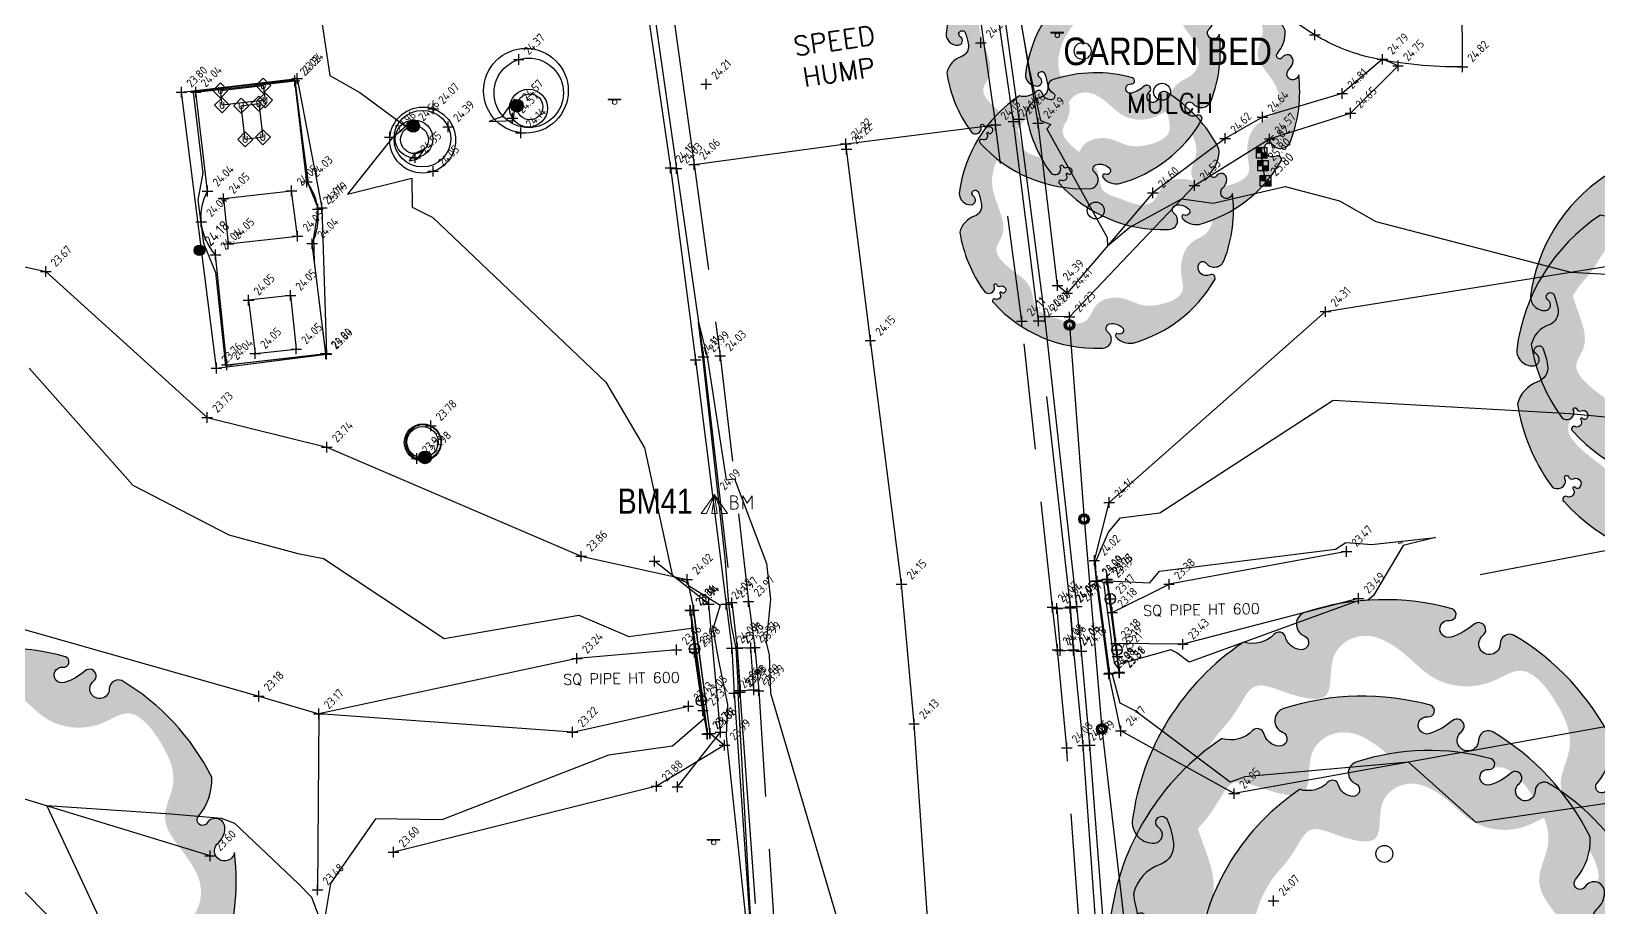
# Model space of a CAD drawing. Header units: metres. Extents: x 245957 to 247358, y 7418632 to 7419642.
# Drawn here: x 246247.67 to 246284.66, y 7418981.89 to 7419002.57 of the extents above; entities that cross this region are included whole.
import ezdxf
from ezdxf.enums import TextEntityAlignment as Align

# ---------------------------------------------------------------- set-up
doc = ezdxf.new("R2010")
doc.units = ezdxf.units.M
doc.header["$PDSIZE"] = 1
for name, pattern in [('DASHDOT', [10, 5, -2.5, 0, -2.5]), ('DASHED', [0.75, 0.5, -0.25]), ('HIDDEN', [0.375, 0.25, -0.125]), ('PHANTOM', [2.5, 1.25, -0.25, 0.25, -0.25, 0.25, -0.25])]:
    doc.linetypes.add(name, pattern=pattern)
for name, color, linetype in [('-TEXT', 7, 'Continuous'), ('017_NAIL-L', 8, 'Continuous'), ('102_TOP_OF_BANK', 37, 'PHANTOM'), ('102_TOP_OF_BANK-L', 37, 'PHANTOM'), ('102_TOP_OF_BANK-S', 37, 'PHANTOM'), ('103_TOE_OF_BATTER', 37, 'DASHDOT'), ('103_TOE_OF_BATTER-L', 37, 'DASHDOT'), ('103_TOE_OF_BATTER-S', 37, 'DASHDOT'), ('104_EXISTING_SURFACE-L', 35, 'Continuous'), ('104_EXISTING_SURFACE-S', 35, 'Continuous'), ('110_GROUND_BREAKLINE', 35, 'Continuous'), ('110_GROUND_BREAKLINE-L', 35, 'Continuous'), ('110_GROUND_BREAKLINE-S', 35, 'Continuous'), ('201_SINGLE_TREE-H', 63, 'Continuous'), ('201_SINGLE_TREE-S', 96, 'Continuous'), ('307_WING_WALL', 84, 'Continuous'), ('307_WING_WALL-L', 84, 'Continuous'), ('307_WING_WALL-S', 84, 'Continuous'), ('309_GRATED_PIT', 84, 'Continuous'), ('309_GRATED_PIT-L', 84, 'Continuous'), ('309_GRATED_PIT-S', 84, 'Continuous'), ('321_INVERT_OF_PIPE', 84, 'Continuous'), ('321_INVERT_OF_PIPE-L', 84, 'Continuous'), ('321_INVERT_OF_PIPE-S', 84, 'Continuous'), ('405_EDGE_FORMATION', 33, 'Continuous'), ('405_EDGE_FORMATION-L', 33, 'Continuous'), ('405_EDGE_FORMATION-S', 33, 'Continuous'), ('408_BACK_OF_KERB', 10, 'Continuous'), ('408_BACK_OF_KERB-L', 10, 'Continuous'), ('408_BACK_OF_KERB-S', 10, 'Continuous'), ('418_LANE_LINE_SOLID', 53, 'Continuous'), ('418_LANE_LINE_SOLID-L', 53, 'Continuous'), ('418_LANE_LINE_SOLID-S', 53, 'Continuous'), ('423_SPEED_HUMP', 163, 'Continuous'), ('423_SPEED_HUMP-L', 163, 'Continuous'), ('423_SPEED_HUMP-S', 163, 'Continuous'), ('501_GUARD_RAIL-BARR', 89, 'DASHDOT'), ('501_GUARD_RAIL-BARR-S', 89, 'Continuous'), ('503_SIGN-S', 89, 'Continuous'), ('521_BOLLARD', 89, 'Continuous'), ('521_BOLLARD-S', 89, 'Continuous'), ('620_RETAIN_WALL_ROCK', 45, 'STONEWALL'), ('620_RETAIN_WALL_ROCK-L', 45, 'STONEWALL'), ('620_RETAIN_WALL_ROCK-S', 45, 'STONEWALL'), ('622_RETAIN_WALL_WOOD', 45, 'STONEWALL'), ('622_RETAIN_WALL_WOOD-L', 45, 'STONEWALL'), ('622_RETAIN_WALL_WOOD-S', 45, 'STONEWALL'), ('903_FENCE', 24, 'FENCELINE'), ('COORDS', 2, 'Continuous'), ('EX-BENCHMARK', 7, 'Continuous'), ('EX-BENCHMARK_(SLS)', 8, 'Continuous'), ('Surface_Contours_Major', 4, 'Continuous'), ('Surface_Contours_Minor', 253, 'Continuous')]:
    doc.layers.add(name, color=color, linetype=linetype)
for name, color, linetype, true_color in [('406_LIP_OF_KERB', 7, 'HIDDEN', 0xff4100), ('406_LIP_OF_KERB-L', 7, 'HIDDEN', 0xff4100), ('406_LIP_OF_KERB-S', 7, 'HIDDEN', 0xff4100), ('407_INVERT_OF_KERB', 7, 'DASHED', 0xff4100), ('407_INVERT_OF_KERB-L', 7, 'DASHED', 0xff4100), ('407_INVERT_OF_KERB-S', 7, 'DASHED', 0xff4100), ('419_EDGE_OF_CONCRETE', 7, 'Continuous', 0xff4100), ('419_EDGE_OF_CONCRETE-L', 7, 'Continuous', 0xff4100), ('419_EDGE_OF_CONCRETE-S', 7, 'Continuous', 0xff4100), ('741_SEWER_PIT', 7, 'Continuous', 0xfffd66), ('741_SEWER_PIT-L', 7, 'Continuous', 0xfffd66), ('741_SEWER_PIT-S', 7, 'Continuous', 0xfffd66), ('744_SEWER_VENT_PIPE-L', 7, 'Continuous', 0xfffd66), ('744_SEWER_VENT_PIPE-S', 7, 'Continuous', 0xfffd66), ('752_FIRE_PLUG', 7, 'Continuous', 0xb30000), ('753_FIRE_HYDRANT', 7, 'Continuous', 0xb30000), ('753_FIRE_HYDRANT-L', 7, 'Continuous', 0xb30000), ('753_FIRE_HYDRANT-S', 7, 'Continuous', 0xb30000), ('762_UNCLASSIFIED_PIT', 7, 'Continuous', 0xff64ac), ('762_UNCLASSIFIED_PIT-L', 7, 'Continuous', 0xff64ac), ('762_UNCLASSIFIED_PIT-S', 7, 'Continuous', 0xff64ac), ('764_UNCLASS_UTILITY', 7, 'Continuous', 0xff64ac), ('764_UNCLASS_UTILITY-S', 7, 'Continuous', 0xff64ac)]:
    doc.layers.add(name, color=color, linetype=linetype, true_color=true_color)
doc.styles.add('BOLD', font='ARIALN.TTF')
doc.styles.add('ISO', font='iso.shx')
doc.styles.add('ISO2.5', font='isocp.shx', dxfattribs={"height": 2.5})
doc.styles.get("Standard").update_dxf_attribs({"font": 'SIMPLEX.shx'})
doc.styles.add('Styleromans', font='romans.shx')
doc.linetypes.add('FENCELINE', pattern='A,0.5,-0.2,["/",Standard,S=0.1,R=0,X=0,Y=-0.05],-0.25', length=0.95)
doc.linetypes.add('STONEWALL', pattern='A,0,-0.0625,[131,AECCLAND,S=1,R=0,X=0,Y=0],-0.06303', length=0.12553)

# ---------------------------------------------------------------- blocks, each defined once
blk = doc.blocks.new('201C')
at = {"layer": '201_SINGLE_TREE-H', "transparency": 33554534}
h = blk.add_hatch(color=256, dxfattribs=at)
h.paths.add_polyline_path([(-0.3717, -0.3344, 0.222926), (0.0196, -0.4996, 0.770799), (0.0439, -0.4417, -0.650302), (0.0511, -0.4116, -0.234737), (0.0964, -0.4247, -0.847312), (0.0816, -0.4475, 0.78443), (0.0732, -0.4583, 0.276934), (0.1352, -0.4813, 0.193599), (0.4309, -0.2536, 0.800435), (0.4144, -0.2337, -0.75216), (0.3757, -0.1925, -0.528914), (0.4006, -0.1909, 0.594112), (0.4663, -0.1804, 0.123805), (0.4962, 0.0616, -1.41759), (0.4607, 0.0811, 0.206906), (0.4758, 0.1133, 0.759729), (0.4374, 0.1252, -1.073307), (0.4187, 0.1392, 0.194379), (0.4474, 0.2231, 0.144612), (0.2544, 0.4304, 0.53339), (0.2277, 0.4128, -1.592592), (0.1939, 0.4293, 1.030038), (0.1758, 0.4513, -0.10361), (0.1314, 0.4262, -1.238487), (0.1282, 0.4593, 0.884725), (0.1336, 0.4818, 0.147549), (-0.1551, 0.4753, 0.71725), (-0.1579, 0.4291, -0.864032), (-0.1646, 0.4015, -0.310704), (-0.1946, 0.4266, 0.58143), (-0.2167, 0.4321, -0.281558), (-0.2766, 0.4162), (-0.2775, 0.4159, 0.217121), (-0.4959, 0.0634), (-0.4959, 0.0634, 0.440011), (-0.4522, 0.021, 0.723973), (-0.4442, 0.0516, -1.384648), (-0.4262, 0.0659, -0.051107), (-0.4149, 0.0223, -0.361502), (-0.441, -0.0208, 0.256822), (-0.4937, -0.0791, 0.116166), (-0.4065, -0.2911, 0.67803), (-0.3682, -0.2843, 0.170035), (-0.3696, -0.274, -1.054701), (-0.3596, -0.2696, 0.431903), (-0.3468, -0.2749, -0.910728), (-0.3329, -0.2993, -0.42046), (-0.3418, -0.2976, 1.007885), (-0.3479, -0.3018, -0.766634), (-0.3646, -0.3216, 0.938602), (-0.3717, -0.3344)])
edge = h.paths.add_edge_path(flags=16)
edge.add_spline(control_points=[(-0.3177, 0.2468), (-0.303, 0.2628), (-0.2856, 0.2893), (-0.256, 0.3411), (-0.1928, 0.3155), (-0.0921, 0.286), (-0.1162, 0.3941), (-0.0359, 0.4462), (0.0392, 0.3985), (0.1028, 0.3299), (0.1957, 0.3214), (0.2784, 0.3804), (0.3442, 0.2961), (0.3785, 0.2147), (0.3303, 0.1307), (0.3915, 0.0592), (0.4378, -0.0139), (0.4055, -0.0919), (0.3459, -0.1091), (0.3102, -0.1666), (0.3057, -0.2282), (0.3286, -0.3091), (0.2408, -0.3447), (0.1647, -0.3496), (0.103, -0.3142), (0.0463, -0.3153), (0.0047, -0.3356), (-0.0139, -0.3682), (-0.0327, -0.4069), (-0.0927, -0.4151), (-0.1463, -0.3868), (-0.23, -0.3665), (-0.2245, -0.2773), (-0.2864, -0.2294), (-0.3344, -0.1941), (-0.3737, -0.1409), (-0.3276, -0.0866), (-0.344, -0.0009), (-0.3866, 0.0828), (-0.3665, 0.1796), (-0.3359, 0.2271), (-0.3177, 0.2468)], knot_values=[0, 0, 0, 0, 0.064972, 0.101243, 0.15652, 0.245586, 0.324463, 0.387907, 0.486094, 0.554514, 0.671826, 0.728629, 0.823661, 0.919885, 0.989953, 1.075257, 1.171704, 1.23593, 1.293575, 1.346478, 1.426142, 1.479146, 1.570817, 1.644481, 1.712561, 1.774901, 1.807, 1.846291, 1.885582, 1.928182, 2.007036, 2.074591, 2.151638, 2.226455, 2.293426, 2.340744, 2.397548, 2.47317, 2.587294, 2.673595, 2.754259, 2.754259, 2.754259, 2.754259], degree=3, periodic=0)
at = {"layer": '201_SINGLE_TREE-S'}
blk.add_lwpolyline([(-0.3717, -0.3344, 0.222926), (0.0196, -0.4996, 0.770799), (0.0439, -0.4417, -0.650302), (0.0511, -0.4116, -0.234737), (0.0964, -0.4247, -0.847312), (0.0816, -0.4475, 0.78443), (0.0732, -0.4583, 0.276934), (0.1352, -0.4813, 0.193599), (0.4309, -0.2536, 0.800435), (0.4144, -0.2337, -0.75216), (0.3757, -0.1925, -0.528914), (0.4006, -0.1909, 0.594112), (0.4663, -0.1804, 0.123805), (0.4962, 0.0616, -1.41759), (0.4607, 0.0811, 0.206906), (0.4758, 0.1133, 0.759729), (0.4374, 0.1252, -1.073307), (0.4187, 0.1392, 0.194379), (0.4474, 0.2231, 0.144612), (0.2544, 0.4304, 0.53339), (0.2277, 0.4128, -1.592592), (0.1939, 0.4293, 1.030038), (0.1758, 0.4513, -0.10361), (0.1314, 0.4262, -1.238487), (0.1282, 0.4593, 0.884725), (0.1336, 0.4818, 0.147549), (-0.1551, 0.4753, 0.71725), (-0.1579, 0.4291, -0.864032), (-0.1646, 0.4015, -0.310704), (-0.1946, 0.4266, 0.58143), (-0.2167, 0.4321, -0.281558), (-0.2766, 0.4162), (-0.2775, 0.4159, 0.217121), (-0.4959, 0.0634), (-0.4959, 0.0634, 0.440011), (-0.4522, 0.021, 0.723973), (-0.4442, 0.0516, -1.384648), (-0.4262, 0.0659, -0.051107), (-0.4149, 0.0223, -0.361502), (-0.441, -0.0208, 0.256822), (-0.4937, -0.0791, 0.116166), (-0.4065, -0.2911, 0.67803), (-0.3682, -0.2843, 0.170035), (-0.3696, -0.274, -1.054701), (-0.3596, -0.2696, 0.431903), (-0.3468, -0.2749, -0.910728), (-0.3329, -0.2993, -0.42046), (-0.3418, -0.2976, 1.007885), (-0.3479, -0.3018, -0.766634), (-0.3646, -0.3216, 0.938602), (-0.3717, -0.3344)], format="xyb", dxfattribs=at)
blk = doc.blocks.new('201T')
at = {"layer": '201_SINGLE_TREE-S'}
blk.add_circle((0, 0), 0.5, dxfattribs=at)
blk = doc.blocks.new('CROSS')
at = {"color": 0, "linetype": 'Continuous'}
for p, q in [((-0.5, 0), (0.5, 0)), ((0, -0.5), (0, 0.5))]:
    blk.add_line(p, q, dxfattribs=at)
blk = doc.blocks.new('503')
at = {"color": 0, "linetype": 'Continuous', "lineweight": 13}
for p, q in [((-0.51, 0.24), (0.49, 0.24)), ((-0.51, 0.18), (0.49, 0.18))]:
    blk.add_line(p, q, dxfattribs=at)
for p, q in [((-0.51, 0.24), (-0.51, 0.18)), ((0.49, 0.18), (0.49, 0.24))]:
    blk.add_line(p, q)
blk.add_circle((0, 0), 0.181, dxfattribs=at)
blk = doc.blocks.new('744')
at = {"transparency": 33554559}
h = blk.add_hatch(color=0, dxfattribs=at)
h.dxf.hatch_style = 1
h.paths.add_polyline_path([(0, 0), (-0.5, 0, 0.414214), (0, -0.5)])
h.paths.add_polyline_path([(-0.5, 0), (0, 0), (0, 0.5, 0.414214)])
h.paths.add_polyline_path([(0.5, 0, 0.414214), (0, 0.5), (0, 0)])
h.paths.add_polyline_path([(0, 0), (0, -0.5, 0.414214), (0.5, 0)])
at = {"color": 4, "linetype": 'Continuous'}
for p, q in [((-0.5, 0), (0.5, 0)), ((0, -0.5), (0, 0.5))]:
    blk.add_line(p, q, dxfattribs=at)
at = {"color": 4}
blk.add_circle((0, 0), 0.5, dxfattribs=at)
blk = doc.blocks.new('753')
at = {"layer": '752_FIRE_PLUG', "color": 0}
for points in [[(-0.5, 0.5), (0, 0.5), (0, 0), (-0.5, 0)], [(-0.45, 0.45), (-0.05, 0.45), (-0.05, 0.05), (-0.45, 0.05)], [(-0.4, 0.4), (-0.1, 0.4), (-0.1, 0.1), (-0.4, 0.1)], [(-0.35, 0.35), (-0.15, 0.35), (-0.15, 0.15), (-0.35, 0.15)], [(-0.3, 0.3), (-0.2, 0.3), (-0.2, 0.2), (-0.3, 0.2)], [(0, 0), (0.5, 0), (0.5, -0.5), (0, -0.5)], [(0.05, -0.05), (0.45, -0.05), (0.45, -0.45), (0.05, -0.45)], [(0.1, -0.1), (0.4, -0.1), (0.4, -0.4), (0.1, -0.4)], [(0.15, -0.15), (0.35, -0.15), (0.35, -0.35), (0.15, -0.35)], [(0.2, -0.2), (0.3, -0.2), (0.3, -0.3), (0.2, -0.3)]]:
    blk.add_lwpolyline(points, close=True, dxfattribs=at)
for points in [[(0, -0.5), (-0.5, -0.5), (-0.5, 0)], [(0, 0.5), (0.5, 0.5), (0.5, 0)]]:
    blk.add_lwpolyline(points, dxfattribs=at)
blk = doc.blocks.new('741')
at = {"transparency": 33554559}
h = blk.add_hatch(color=0, dxfattribs=at)
h.dxf.hatch_style = 1
h.paths.add_polyline_path([(0.6, 0, 1), (-0.6, 0, 1)])
at = {"color": 4}
for radius in [0.597, 0.499]:
    blk.add_circle((0, 0), radius, dxfattribs=at)
at = {"color": 4, "style": 'Styleromans'}
blk.add_text('S', height=0.6, dxfattribs=at).set_placement((0, 0), align=Align.MIDDLE_CENTER)
blk = doc.blocks.new('321')
at = {"layer": '321_INVERT_OF_PIPE', "color": 0, "linetype": 'Continuous'}
for p, q in [((-0.5, 0), (0.5, 0)), ((0, -0.5), (0, 0.5))]:
    blk.add_line(p, q, dxfattribs=at)
blk.add_circle((0, 0), 0.5, dxfattribs=at)
blk = doc.blocks.new('521')
at = {"layer": '521_BOLLARD', "color": 0}
for radius in [0.5, 0.39, 0.3]:
    blk.add_circle((0, 0), radius, dxfattribs=at)
blk = doc.blocks.new('764')
at = {"layer": '762_UNCLASSIFIED_PIT', "color": 0}
blk.add_lwpolyline([(0.71, 0), (0, 0.71), (-0.71, 0), (0, -0.71)], close=True, dxfattribs=at)
at = {"layer": '762_UNCLASSIFIED_PIT', "color": 0, "style": 'Styleromans'}
blk.add_text('U', height=0.6, dxfattribs=at).set_placement((0, 0), align=Align.MIDDLE_CENTER)
blk = doc.blocks.new('M')
at = {"layer": '-TEXT'}
blk.add_text('MULCH', height=0.45, dxfattribs=at).set_placement((0.021, -0.224), align=Align.CENTER)
blk = doc.blocks.new('BM')
at = {"color": 0, "linetype": 'Continuous', "lineweight": 13}
for p, q in [((0, 0), (-0.31, -0.437)), ((-0.186, -0.437), (0, 0)), ((0, 0), (-0.062, -0.437)), ((0, 0), (0.186, -0.437)), ((0.31, -0.437), (0, 0)), ((0, 0), (0.062, -0.437)), ((0.472, -0.017), (0.383, -0.017)), ((0.383, -0.017), (0.383, -0.339)), ((0.472, -0.161), (0.383, -0.161)), ((0.383, -0.161), (0.389, -0.161)), ((0.383, -0.339), (0.472, -0.339)), ((0.383, -0.339), (0.389, -0.339)), ((0.522, -0.039), (0.472, -0.017)), ((0.472, -0.161), (0.522, -0.139)), ((0.516, -0.172), (0.472, -0.161)), ((0.472, -0.339), (0.516, -0.327)), ((0.549, -0.206), (0.516, -0.172)), ((0.516, -0.327), (0.549, -0.294)), ((0.544, -0.089), (0.522, -0.039)), ((0.522, -0.139), (0.544, -0.089)), ((0.56, -0.25), (0.549, -0.206)), ((0.549, -0.294), (0.56, -0.25)), ((0.671, -0.339), (0.671, -0.017)), ((0.671, -0.017), (0.776, -0.194)), ((0.776, -0.194), (0.887, -0.017)), ((0.887, -0.017), (0.887, -0.339)), ((-0.31, -0.437), (-0.186, -0.437)), ((-0.062, -0.437), (0.062, -0.437)), ((0.186, -0.437), (0.31, -0.437))]:
    blk.add_line(p, q, dxfattribs=at)

msp = doc.modelspace()

# ---------------------------------------------------------------- linework, layer by layer
at = {"layer": '102_TOP_OF_BANK', "ltscale": 20}
for p, q in [((246239.015, 7418998.855), (246248.008, 7418996.907)), ((246278.218, 7418995.958), (246291.302, 7418998.072)), ((246248.008, 7418996.907), (246251.82, 7418993.46)), ((246273.109, 7418991.456), (246278.218, 7418995.958)), ((246251.82, 7418993.46), (246254.645, 7418992.76)), ((246254.645, 7418992.76), (246260.647, 7418990.184)), ((246272.76, 7418990.084), (246273.109, 7418991.456)), ((246260.647, 7418990.184), (246263.147, 7418989.64)), ((246272.812, 7418989.603), (246272.76, 7418990.084)), ((246263.147, 7418989.64), (246263.303, 7418988.915)), ((246273.383, 7418986.062), (246273.099, 7418987.412)), ((246290.011, 7418987.093), (246276.062, 7418984.582)), ((246263.692, 7418986.003), (246264.03, 7418985.729)), ((246276.062, 7418984.582), (246273.383, 7418986.062)), ((246264.03, 7418985.729), (246262.428, 7418984.755)), ((246251.887, 7418983.115), (246244.42, 7418985.399)), ((246244.42, 7418985.399), (246250.869, 7418978.848)), ((246262.428, 7418984.755), (246256.219, 7418983.202))]:
    msp.add_line(p, q, dxfattribs=at)
at = {"layer": '103_TOE_OF_BATTER', "ltscale": 2}
for p, q in [((246314.715, 7418995.895), (246278.711, 7418990.299)), ((246291.684, 7418991.643), (246278.996, 7418989.189)), ((246278.711, 7418990.299), (246274.523, 7418989.523)), ((246273.182, 7418988.859), (246274.523, 7418989.523)), ((246278.996, 7418989.189), (246274.852, 7418988.107)), ((246246.612, 7418988.711), (246253.038, 7418986.884)), ((246262.901, 7418987.979), (246260.548, 7418987.775)), ((246274.852, 7418988.107), (246273.267, 7418988.129)), ((246260.548, 7418987.775), (246254.455, 7418986.468)), ((246253.038, 7418986.884), (246254.455, 7418986.468)), ((246254.455, 7418986.468), (246254.425, 7418982.31)), ((246260.443, 7418986.035), (246254.455, 7418986.468)), ((246260.443, 7418986.035), (246263.177, 7418986.645))]:
    msp.add_line(p, q, dxfattribs=at)
at = {"layer": '110_GROUND_BREAKLINE'}
for p, q in [((246251.211, 7419001.138), (246253.944, 7419001.462)), ((246252.036, 7418994.624), (246251.211, 7419001.138)), ((246253.944, 7419001.462), (246254.524, 7418998.411)), ((246254.524, 7418998.411), (246254.635, 7418994.956)), ((246252.036, 7418994.624), (246254.635, 7418994.956)), ((246273.066, 7418989.646), (246272.812, 7418989.603)), ((246273.099, 7418987.412), (246272.812, 7418989.603)), ((246273.078, 7418989.562), (246273.066, 7418989.646)), ((246273.182, 7418988.859), (246273.078, 7418989.562)), ((246263.303, 7418988.915), (246263.221, 7418988.909)), ((246263.692, 7418986.003), (246263.303, 7418988.915)), ((246263.221, 7418988.909), (246263.319, 7418987.923)), ((246273.267, 7418988.129), (246273.182, 7418988.859)), ((246263.522, 7418986.543), (246263.319, 7418987.923)), ((246273.305, 7418987.821), (246273.267, 7418988.129)), ((246273.357, 7418987.433), (246273.305, 7418987.821)), ((246273.099, 7418987.412), (246273.357, 7418987.433)), ((246263.522, 7418986.543), (246263.621, 7418985.987)), ((246263.621, 7418985.987), (246263.692, 7418986.003))]:
    msp.add_line(p, q, dxfattribs=at)
for centre, radius in [((246259.343, 7419001.171), 1), ((246256.906, 7419000.008), 0.778), ((246256.909, 7418992.872), 0.437)]:
    msp.add_circle(centre, radius, dxfattribs=at)
at = {"layer": '307_WING_WALL'}
for p, q in [((246273.058, 7418989.633), (246272.829, 7418989.596)), ((246272.829, 7418989.596), (246273.114, 7418987.422)), ((246273.347, 7418987.453), (246273.058, 7418989.633)), ((246273.114, 7418987.422), (246273.347, 7418987.453))]:
    msp.add_line(p, q, dxfattribs=at)
at = {"layer": '309_GRATED_PIT'}
for p, q in [((246272.19, 7418988.971), (246271.873, 7418988.953)), ((246271.873, 7418988.953), (246271.953, 7418987.961)), ((246272.267, 7418987.979), (246272.19, 7418988.971)), ((246264.652, 7418988.027), (246264.341, 7418988.013)), ((246264.409, 7418987.015), (246264.341, 7418988.013)), ((246264.719, 7418987.032), (246264.652, 7418988.027)), ((246271.953, 7418987.961), (246272.267, 7418987.979)), ((246264.409, 7418987.015), (246264.719, 7418987.032))]:
    msp.add_line(p, q, dxfattribs=at)
at = {"layer": '321_INVERT_OF_PIPE'}
for p, q in [((246273.294, 7418987.976), (246273.138, 7418989.181)), ((246263.325, 7418987.999), (246263.485, 7418986.776))]:
    msp.add_line(p, q, dxfattribs=at)
at = {"layer": '405_EDGE_FORMATION'}
msp.add_line((246281.448, 7419001.738), (246281.443, 7419003.527), dxfattribs=at)
msp.add_lwpolyline([(246281.448, 7419001.738, -0.057521), (246279.319, 7419001.948, -0.084732), (246277.966, 7419002.492, -0.031694), (246275.933, 7419003.928, -0.067739), (246275.13, 7419004.777, -0.027869), (246274.074, 7419006.44, -0.034076), (246273.384, 7419007.896, -0.013749), (246272.998, 7419008.962, -0.007807), (246272.402, 7419010.867, -0.035503), (246272.192, 7419011.818, -0.020033), (246272.009, 7419013.533)], format="xyb", dxfattribs=at)
at = {"layer": '406_LIP_OF_KERB', "ltscale": 10}
for p, q in [((246271.047, 7418995.737), (246270.425, 7419000.368)), ((246263.312, 7418999.432), (246263.93, 7418994.913)), ((246271.774, 7418988.985), (246271.047, 7418995.737)), ((246263.93, 7418994.913), (246264.598, 7418989.116)), ((246264.598, 7418989.116), (246264.75, 7418988.029)), ((246271.892, 7418987.975), (246271.774, 7418988.985)), ((246264.75, 7418988.029), (246264.837, 7418987.012)), ((246272.108, 7418985.663), (246271.892, 7418987.975)), ((246264.837, 7418987.012), (246265.719, 7418973.658)), ((246272.912, 7418974.128), (246272.108, 7418985.663))]:
    msp.add_line(p, q, dxfattribs=at)
at = {"layer": '407_INVERT_OF_KERB', "ltscale": 10}
for p, q in [((246270.849, 7419000.445), (246270.32, 7419004.12)), ((246262.37, 7419003.029), (246262.896, 7418999.337)), ((246271.443, 7418995.741), (246270.849, 7419000.445)), ((246262.896, 7418999.337), (246263.532, 7418994.888)), ((246272.199, 7418988.99), (246271.443, 7418995.741)), ((246263.532, 7418994.888), (246264.206, 7418989.09)), ((246264.206, 7418989.09), (246264.328, 7418988.016)), ((246272.279, 7418987.958), (246272.199, 7418988.99)), ((246264.328, 7418988.016), (246264.39, 7418986.979)), ((246272.498, 7418985.716), (246272.279, 7418987.958)), ((246264.39, 7418986.979), (246265.361, 7418973.65)), ((246273.317, 7418974.133), (246272.498, 7418985.716))]:
    msp.add_line(p, q, dxfattribs=at)
at = {"layer": '408_BACK_OF_KERB'}
for p, q in [((246270.987, 7419000.504), (246270.476, 7419004.127)), ((246262.209, 7419003.055), (246262.757, 7418999.352)), ((246271.59, 7418995.846), (246270.987, 7419000.504)), ((246262.757, 7418999.352), (246263.345, 7418994.822)), ((246272.349, 7418989.003), (246271.59, 7418995.846)), ((246263.345, 7418994.822), (246264.07, 7418989.055)), ((246264.07, 7418989.055), (246264.204, 7418988.017)), ((246272.455, 7418987.944), (246272.349, 7418989.003)), ((246264.204, 7418988.017), (246264.259, 7418986.957)), ((246272.653, 7418985.724), (246272.455, 7418987.944)), ((246264.259, 7418986.957), (246265.156, 7418973.692)), ((246273.533, 7418974.151), (246272.653, 7418985.724))]:
    msp.add_line(p, q, dxfattribs=at)
at = {"layer": '418_LANE_LINE_SOLID'}
for p, q in [((246267.473, 7418995.278), (246266.911, 7418999.795)), ((246268.209, 7418989.523), (246267.473, 7418995.278)), ((246268.504, 7418986.228), (246268.209, 7418989.523)), ((246269.359, 7418973.918), (246268.504, 7418986.228))]:
    msp.add_line(p, q, dxfattribs=at)
at = {"layer": '419_EDGE_OF_CONCRETE'}
for p, q in [((246251.548, 7419001.142), (246253.885, 7419001.408)), ((246251.829, 7418998.8), (246251.548, 7419001.142)), ((246254.171, 7418999.025), (246253.885, 7419001.408)), ((246254.618, 7418994.968), (246254.298, 7418997.563)), ((246252.284, 7418994.702), (246252.013, 7418997.301)), ((246252.284, 7418994.702), (246254.618, 7418994.968))]:
    msp.add_line(p, q, dxfattribs=at)
for centre, radius in [((246259.41, 7419001.123), 0.82), ((246259.405, 7419000.76), 0.447), ((246256.899, 7419000.041), 0.668), ((246256.704, 7419000.036), 0.445), ((246256.922, 7418992.877), 0.416)]:
    msp.add_circle(centre, radius, dxfattribs=at)
for points, start_tangent, end_tangent in [([(246254.298, 7418997.563), (246254.432, 7418998.376), (246254.171, 7418999.025)], (0.422671, 0.906283), (-0.609721, 0.792616)), ([(246252.013, 7418997.301), (246251.678, 7418998.078), (246251.829, 7418998.8)], (-0.654861, 0.75575), (0.491736, 0.870744))]:
    msp.add_spline(points, degree=3, dxfattribs=dict(at, start_tangent=start_tangent, end_tangent=end_tangent))
at = {"layer": '423_SPEED_HUMP'}
for p, q in [((246269.905, 7419004.004), (246270.425, 7419000.368)), ((246262.81, 7419003.039), (246263.312, 7418999.432)), ((246266.896, 7418999.919), (246270.425, 7419000.368)), ((246263.312, 7418999.432), (246266.896, 7418999.919))]:
    msp.add_line(p, q, dxfattribs=at)
at = {"layer": '501_GUARD_RAIL-BARR'}
for p, q in [((246263.659, 7418989.054), (246262.375, 7418990.07)), ((246263.933, 7418986.032), (246263.659, 7418989.054)), ((246262.922, 7418984.745), (246263.933, 7418986.032))]:
    msp.add_line(p, q, dxfattribs=at)
at = {"layer": '620_RETAIN_WALL_ROCK'}
for p, q in [((246271.433, 7419000.403), (246270.831, 7419004.025)), ((246279.559, 7419001.914), (246278.613, 7419001.104)), ((246279.928, 7419001.76), (246279.559, 7419001.914)), ((246278.807, 7419000.644), (246279.928, 7419001.76)), ((246278.613, 7419001.104), (246276.728, 7419000.552)), ((246271.893, 7418996.574), (246271.433, 7419000.403)), ((246276.728, 7419000.552), (246275.851, 7419000.048)), ((246276.898, 7419000.034), (246278.807, 7419000.644)), ((246275.851, 7419000.048), (246274.143, 7418998.762)), ((246275.127, 7418998.937), (246276.898, 7419000.034)), ((246272.176, 7418995.832), (246275.127, 7418998.937)), ((246274.143, 7418998.762), (246272.117, 7418996.393)), ((246272.117, 7418996.393), (246271.893, 7418996.574)), ((246272.176, 7418995.832), (246271.59, 7418995.846))]:
    msp.add_line(p, q, dxfattribs=at)
at = {"layer": '622_RETAIN_WALL_WOOD'}
for p, q in [((246263.23, 7418988.905), (246263.293, 7418988.912)), ((246263.23, 7418988.905), (246263.628, 7418985.995)), ((246263.293, 7418988.912), (246263.682, 7418986.003)), ((246263.682, 7418986.003), (246263.628, 7418985.995))]:
    msp.add_line(p, q, dxfattribs=at)
at = {"layer": '741_SEWER_PIT'}
for centre, radius in [((246259.436, 7419000.793), 0.307), ((246256.713, 7419000.015), 0.328), ((246256.9, 7418992.88), 0.368)]:
    msp.add_circle(centre, radius, dxfattribs=at)
at = {"layer": '753_FIRE_HYDRANT'}
for p, q in [((246276.741, 7418999.403), (246276.709, 7418999.706)), ((246276.801, 7418999.048), (246276.741, 7418999.403))]:
    msp.add_line(p, q, dxfattribs=at)
at = {"layer": '762_UNCLASSIFIED_PIT'}
for p, q in [((246252.206, 7418998.625), (246253.812, 7418998.811)), ((246252.206, 7418998.625), (246252.317, 7418997.557)), ((246253.953, 7418997.736), (246253.812, 7418998.811)), ((246252.317, 7418997.557), (246253.953, 7418997.736)), ((246253.785, 7418996.343), (246252.797, 7418996.23)), ((246253.785, 7418996.343), (246253.919, 7418995.076)), ((246252.797, 7418996.23), (246252.952, 7418994.97)), ((246252.952, 7418994.97), (246253.919, 7418995.076))]:
    msp.add_line(p, q, dxfattribs=at)
at = {"layer": '764_UNCLASS_UTILITY'}
for p, q in [((246252.13, 7419001.178), (246253.143, 7419001.294)), ((246252.171, 7419000.831), (246252.13, 7419001.178)), ((246253.143, 7419001.294), (246253.185, 7419000.946)), ((246253.185, 7419000.946), (246252.171, 7419000.831)), ((246252.622, 7419000.818), (246253.039, 7419000.868)), ((246252.717, 7419000.023), (246252.622, 7419000.818)), ((246253.039, 7419000.868), (246253.134, 7419000.073)), ((246253.134, 7419000.073), (246252.717, 7419000.023))]:
    msp.add_line(p, q, dxfattribs=at)
at = {"layer": '903_FENCE', "ltscale": 20}
for p, q in [((246272.174, 7418995.645), (246272.517, 7418991.062)), ((246272.517, 7418991.062), (246272.935, 7418986.109)), ((246272.935, 7418986.109), (246273.528, 7418981.013))]:
    msp.add_line(p, q, dxfattribs=at)
at = {"layer": 'COORDS', "color": 7, "linetype": 'Continuous'}
msp.add_point((246263.793, 7418991.632), dxfattribs=at)
at = {"layer": 'Surface_Contours_Major', "elevation": 24}
for points in [[(246254.476, 7419003.11), (246254.717, 7419001.528), (246255.421, 7419001.132), (246256.512, 7419000.326), (246256.176, 7419000.043), (246255.13, 7418998.735), (246256.649, 7418999.105), (246256.659, 7418998.423), (246257.142, 7418998.182), (246261.229, 7418994.295), (246262.139, 7418992.747), (246262.804, 7418989.714), (246263.156, 7418989.561), (246263.178, 7418989.497), (246263.927, 7418989.028), (246263.755, 7418988.465), (246263.885, 7418987.724), (246264.1, 7418986.688), (246264.072, 7418985.949), (246264.776, 7418979.318), (246264.355, 7418986.973), (246264.355, 7418987.179), (246264.304, 7418988.016), (246264.196, 7418988.549), (246264.132, 7418989.07), (246264.049, 7418990.137), (246263.521, 7418994.883), (246263.415, 7418995.708), (246263.621, 7418994.893), (246264.069, 7418991.988), (246264.264, 7418992.012), (246265.019, 7418990.018), (246265.116, 7418989.174), (246265.013, 7418988.142), (246265.083, 7418987.869), (246265.113, 7418986.953), (246267.143, 7418980.08)], [(246290.367, 7418985.155), (246281.771, 7418983.904), (246280.175, 7418985.322), (246276.316, 7418984.98), (246275.969, 7418984.854), (246273.726, 7418986.538), (246273.371, 7418986.714), (246273.177, 7418987.418), (246273.113, 7418987.421), (246273.119, 7418987.45), (246273.115, 7418987.477), (246273.107, 7418987.545), (246272.817, 7418989.571), (246272.81, 7418989.591), (246272.809, 7418989.598), (246272.81, 7418989.629), (246272.787, 7418990.045), (246273.093, 7418990.751), (246273.375, 7418991.093), (246274.305, 7418991.208), (246278.401, 7418993.866), (246283.983, 7418993.552), (246288.76, 7418993.105)]]:
    msp.add_lwpolyline(points, dxfattribs=at)
msp.add_lwpolyline([(246254.621, 7418994.966), (246254.354, 7418997.135), (246254.335, 7418997.698), (246254.446, 7418998.381), (246254.22, 7418998.94), (246254.093, 7418999.865), (246253.899, 7419001.42), (246252.521, 7419001.272), (246251.488, 7419001.141), (246251.717, 7418999.224), (246251.599, 7418998.595), (246251.73, 7418997.577), (246252.017, 7418996.886), (246252.251, 7418994.691), (246252.64, 7418994.74)], close=True, dxfattribs=at)
at = {"layer": 'Surface_Contours_Minor'}
for points, elevation in [([(246270.842, 7419003.801), (246271.227, 7419001.646), (246271.488, 7419000.466), (246271.736, 7419000.378), (246271.641, 7419000.277), (246273.064, 7418997.711), (246273.074, 7418997.511), (246273.601, 7418997.954), (246274.826, 7418998.619), (246275.561, 7418998.518), (246277.261, 7418998.913), (246278.547, 7418998.573), (246279.406, 7418998.083), (246284.007, 7418996.892), (246288.944, 7418996.615)], 24.5), ([(246247.621, 7418994.627), (246250.065, 7418991.859), (246252.333, 7418990.694), (246253.959, 7418990.248), (246254.566, 7418990.129), (246257.411, 7418988.241), (246260.59, 7418988.797), (246261.771, 7418988.293), (246263.068, 7418988.463), (246263.263, 7418988.489), (246263.26, 7418988.578), (246263.511, 7418986.726), (246263.557, 7418986.361), (246263.555, 7418986.359), (246263.439, 7418986.256), (246262.804, 7418985.702), (246261.292, 7418985.487), (246257.36, 7418983.966), (246255.796, 7418983.987), (246254.727, 7418982.459), (246254.554, 7418981.423), (246254.288, 7418982.135), (246253.972, 7418982.453), (246252.471, 7418983.876), (246252.156, 7418983.996), (246250.959, 7418984.1), (246248.035, 7418984.293), (246250.319, 7418979.407)], 23.5)]:
    msp.add_lwpolyline(points, dxfattribs=dict(at, elevation=elevation))
for points, elevation in [([(246259.075, 7419000.982), (246258.777, 7419000.553), (246258.474, 7419000.45), (246259.056, 7419000.471)], 24.5), ([(246256.775, 7418999.712), (246256.68, 7418999.632), (246256.585, 7418999.514), (246256.772, 7418999.559), (246256.965, 7418999.812)], 24.5), ([(246278.453, 7418990.352), (246278.693, 7418990.508), (246279.021, 7418990.489), (246279.302, 7418990.463), (246280.814, 7418990.625), (246280.05, 7418990.437), (246279.346, 7418989.256), (246279.212, 7418989.147), (246278.956, 7418989.125), (246274.997, 7418987.685), (246274.706, 7418987.903), (246274.562, 7418987.975), (246273.331, 7418987.631), (246273.339, 7418987.527), (246273.234, 7418987.671), (246273.236, 7418987.683), (246273.207, 7418987.873), (246273.153, 7418988.346), (246273.038, 7418989.149), (246273.043, 7418989.151), (246272.981, 7418989.575), (246273.068, 7418989.599), (246273.072, 7418989.606), (246274.07, 7418989.56), (246274.296, 7418989.833)], 23.5)]:
    msp.add_lwpolyline(points, close=True, dxfattribs=dict(at, elevation=elevation))

# ---------------------------------------------------------------- block references
at = {"layer": '-TEXT'}
msp.add_blockref('M', (246274.523, 7419000.875), dxfattribs=at)
at = {"layer": '102_TOP_OF_BANK-S', "xscale": 0.25, "yscale": 0.25, "zscale": 0.25}
for p in [(246248.008, 7418996.907), (246278.218, 7418995.958), (246251.82, 7418993.46), (246254.645, 7418992.76), (246273.109, 7418991.456), (246260.647, 7418990.184), (246272.76, 7418990.084), (246263.147, 7418989.64), (246273.383, 7418986.062), (246264.03, 7418985.729), (246262.428, 7418984.755), (246276.062, 7418984.582), (246251.887, 7418983.115), (246256.219, 7418983.202)]:
    msp.add_blockref('CROSS', p, dxfattribs=at)
at = {"layer": '103_TOE_OF_BATTER-S', "xscale": 0.25, "yscale": 0.25, "zscale": 0.25}
for p in [(246278.711, 7418990.299), (246274.523, 7418989.523), (246278.996, 7418989.189), (246273.182, 7418988.859), (246273.267, 7418988.129), (246274.852, 7418988.107), (246260.548, 7418987.775), (246262.901, 7418987.979), (246253.038, 7418986.884), (246263.177, 7418986.645), (246254.455, 7418986.468), (246260.443, 7418986.035), (246254.425, 7418982.31)]:
    msp.add_blockref('CROSS', p, dxfattribs=at)
at = {"layer": '104_EXISTING_SURFACE-S', "xscale": 0.25, "yscale": 0.25, "zscale": 0.25}
msp.add_blockref('CROSS', (246276.989, 7418982.055), dxfattribs=at)
at = {"layer": '110_GROUND_BREAKLINE-S', "xscale": 0.25, "yscale": 0.25, "zscale": 0.25}
for p in [(246253.944, 7419001.462), (246251.211, 7419001.138), (246257.156, 7419000.745), (246256.131, 7419000.08), (246259.221, 7419000.178), (246257.152, 7418999.27), (246254.524, 7418998.411), (246254.635, 7418994.956), (246252.036, 7418994.624), (246257.096, 7418993.266), (246272.812, 7418989.603), (246273.066, 7418989.646), (246273.078, 7418989.562), (246263.221, 7418988.909), (246263.303, 7418988.915), (246263.319, 7418987.923), (246273.305, 7418987.821), (246273.099, 7418987.412), (246273.357, 7418987.433), (246263.522, 7418986.543), (246263.621, 7418985.987), (246263.692, 7418986.003)]:
    msp.add_blockref('CROSS', p, dxfattribs=at)
at = {"layer": '201_SINGLE_TREE-S'}
for name, p, xscale, yscale, zscale in [('201C', (246272.484, 7419002.11), 6.5, 6.5, 6.5), ('201C', (246274.358, 7419001.147), 6.5, 6.5, 6.5), ('201T', (246272.484, 7419002.11), 0.4, 0.4, 0.4), ('201C', (246272.794, 7418998.346), 6.5, 6.5, 6.5), ('201T', (246274.358, 7419001.147), 0.4, 0.4, 0.4), ('201C', (246287.024, 7418995.817), 8, 8, 8), ('201C', (246287.192, 7418994.488), 9, 9, 9), ('201T', (246272.794, 7418998.346), 0.4, 0.4, 0.4), ('201C', (246279.605, 7418983.161), 12, 12, 12), ('201C', (246247.005, 7418982.515), 11, 11, 11), ('201C', (246279.095, 7418980.885), 12, 12, 12), ('201C', (246280.659, 7418980.102), 11, 11, 11), ('201T', (246279.605, 7418983.161), 0.4, 0.4, 0.4)]:
    msp.add_blockref(name, p, dxfattribs=dict(at, xscale=xscale, yscale=yscale, zscale=zscale))
at = {"layer": '307_WING_WALL-S', "xscale": 0.25, "yscale": 0.25, "zscale": 0.25}
for p in [(246272.829, 7418989.596), (246273.058, 7418989.633), (246273.114, 7418987.422), (246273.347, 7418987.453)]:
    msp.add_blockref('CROSS', p, dxfattribs=at)
at = {"layer": '309_GRATED_PIT-S', "xscale": 0.25, "yscale": 0.25, "zscale": 0.25}
for p in [(246271.873, 7418988.953), (246272.19, 7418988.971), (246264.341, 7418988.013), (246264.652, 7418988.027), (246271.953, 7418987.961), (246272.267, 7418987.979), (246264.409, 7418987.015), (246264.719, 7418987.032)]:
    msp.add_blockref('CROSS', p, dxfattribs=at)
at = {"layer": '321_INVERT_OF_PIPE-S', "xscale": 0.25, "yscale": 0.25, "zscale": 0.25}
for p in [(246273.138, 7418989.181), (246263.325, 7418987.999), (246273.294, 7418987.976), (246263.485, 7418986.776)]:
    msp.add_blockref('321', p, dxfattribs=at)
at = {"layer": '405_EDGE_FORMATION-S', "xscale": 0.25, "yscale": 0.25, "zscale": 0.25}
for p in [(246277.966, 7419002.492), (246281.448, 7419001.738)]:
    msp.add_blockref('CROSS', p, dxfattribs=at)
at = {"layer": '406_LIP_OF_KERB-S', "xscale": 0.25, "yscale": 0.25, "zscale": 0.25}
for p in [(246271.047, 7418995.737), (246263.93, 7418994.913), (246264.598, 7418989.116), (246271.774, 7418988.985), (246264.75, 7418988.029), (246271.892, 7418987.975), (246264.837, 7418987.012), (246272.108, 7418985.663)]:
    msp.add_blockref('CROSS', p, dxfattribs=at)
at = {"layer": '407_INVERT_OF_KERB-S', "xscale": 0.25, "yscale": 0.25, "zscale": 0.25}
for p in [(246270.849, 7419000.445), (246262.896, 7418999.337), (246271.443, 7418995.741), (246263.532, 7418994.888), (246264.206, 7418989.09), (246272.199, 7418988.99), (246264.328, 7418988.016), (246272.279, 7418987.958), (246264.39, 7418986.979), (246272.498, 7418985.716)]:
    msp.add_blockref('CROSS', p, dxfattribs=at)
at = {"layer": '408_BACK_OF_KERB-S', "xscale": 0.25, "yscale": 0.25, "zscale": 0.25}
for p in [(246270.987, 7419000.504), (246262.757, 7418999.352), (246271.59, 7418995.846), (246263.345, 7418994.822), (246264.07, 7418989.055), (246272.349, 7418989.003), (246264.204, 7418988.017), (246272.455, 7418987.944), (246264.259, 7418986.957), (246272.653, 7418985.724)]:
    msp.add_blockref('CROSS', p, dxfattribs=at)
at = {"layer": '418_LANE_LINE_SOLID-S', "xscale": 0.25, "yscale": 0.25, "zscale": 0.25}
for p in [(246266.911, 7418999.795), (246267.473, 7418995.278), (246268.209, 7418989.523), (246268.504, 7418986.228)]:
    msp.add_blockref('CROSS', p, dxfattribs=at)
at = {"layer": '419_EDGE_OF_CONCRETE-S', "xscale": 0.25, "yscale": 0.25, "zscale": 0.25}
for p in [(246259.172, 7419001.908), (246253.885, 7419001.408), (246251.548, 7419001.142), (246257.506, 7419000.321), (246259.025, 7419000.524), (246256.73, 7418999.592), (246251.829, 7418998.8), (246254.171, 7418999.025), (246251.678, 7418998.078), (246254.432, 7418998.376), (246252.013, 7418997.301), (246254.298, 7418997.563), (246254.618, 7418994.968), (246252.284, 7418994.702), (246256.77, 7418992.49)]:
    msp.add_blockref('CROSS', p, dxfattribs=at)
at = {"layer": '423_SPEED_HUMP-S', "xscale": 0.25, "yscale": 0.25, "zscale": 0.25}
for p in [(246270.079, 7419002.306), (246263.6, 7419001.326), (246270.425, 7419000.368), (246266.896, 7418999.919), (246263.312, 7418999.432)]:
    msp.add_blockref('CROSS', p, dxfattribs=at)
at = {"layer": '501_GUARD_RAIL-BARR-S', "xscale": 0.25, "yscale": 0.25, "zscale": 0.25}
for p in [(246262.375, 7418990.07), (246263.659, 7418989.054), (246263.933, 7418986.032), (246262.922, 7418984.745)]:
    msp.add_blockref('CROSS', p, dxfattribs=at)
at = {"layer": '503_SIGN-S', "xscale": 0.3, "yscale": 0.3, "zscale": 0.3}
for p in [(246271.886, 7419002.479), (246261.439, 7419000.903), (246263.776, 7418983.431)]:
    msp.add_blockref('503', p, dxfattribs=at)
at = {"layer": '521_BOLLARD-S', "xscale": 0.25, "yscale": 0.25, "zscale": 0.25}
for p in [(246272.174, 7418995.645), (246272.517, 7418991.062), (246272.935, 7418986.109)]:
    msp.add_blockref('521', p, dxfattribs=at)
at = {"layer": '620_RETAIN_WALL_ROCK-S', "xscale": 0.25, "yscale": 0.25, "zscale": 0.25}
for p in [(246279.559, 7419001.914), (246279.928, 7419001.76), (246278.613, 7419001.104), (246278.807, 7419000.644), (246271.433, 7419000.403), (246276.728, 7419000.552), (246275.851, 7419000.048), (246276.898, 7419000.034), (246275.127, 7418998.937), (246274.143, 7418998.762), (246271.893, 7418996.574), (246272.117, 7418996.393), (246272.176, 7418995.832)]:
    msp.add_blockref('CROSS', p, dxfattribs=at)
at = {"layer": '622_RETAIN_WALL_WOOD-S', "xscale": 0.25, "yscale": 0.25, "zscale": 0.25}
for p in [(246263.23, 7418988.905), (246263.293, 7418988.912), (246263.628, 7418985.995), (246263.682, 7418986.003)]:
    msp.add_blockref('CROSS', p, dxfattribs=at)
at = {"layer": '741_SEWER_PIT-S', "xscale": 0.25, "yscale": 0.25, "zscale": 0.25}
for p in [(246259.13, 7419000.819), (246256.681, 7419000.341), (246256.958, 7418992.517)]:
    msp.add_blockref('741', p, dxfattribs=at)
at = {"layer": '744_SEWER_VENT_PIPE-S', "xscale": 0.25, "yscale": 0.25, "zscale": 0.25}
msp.add_blockref('744', (246251.639, 7418997.406), dxfattribs=at)
at = {"layer": '753_FIRE_HYDRANT-S', "xscale": 0.25, "yscale": 0.25, "zscale": 0.25}
for p in [(246276.709, 7418999.706), (246276.741, 7418999.403), (246276.801, 7418999.048)]:
    msp.add_blockref('753', p, dxfattribs=at)
at = {"layer": '762_UNCLASSIFIED_PIT-S', "xscale": 0.25, "yscale": 0.25, "zscale": 0.25}
for p in [(246253.812, 7418998.811), (246252.206, 7418998.625), (246253.953, 7418997.736), (246252.317, 7418997.557), (246252.797, 7418996.23), (246253.785, 7418996.343), (246252.952, 7418994.97), (246253.919, 7418995.076)]:
    msp.add_blockref('CROSS', p, dxfattribs=at)
at = {"layer": '764_UNCLASS_UTILITY-S', "xscale": 0.25, "yscale": 0.25, "zscale": 0.25}
for p in [(246252.13, 7419001.178), (246253.143, 7419001.294), (246253.185, 7419000.946), (246252.171, 7419000.831), (246252.622, 7419000.818), (246253.039, 7419000.868), (246252.717, 7419000.023), (246253.134, 7419000.073)]:
    msp.add_blockref('764', p, dxfattribs=at)
at = {"layer": 'EX-BENCHMARK_(SLS)'}
msp.add_blockref('BM', (246263.793, 7418991.632), dxfattribs=at)

# ---------------------------------------------------------------- texts
at = {"layer": '-TEXT', "style": 'BOLD'}
msp.add_text('GARDEN BED', height=0.65, dxfattribs=at).set_placement((246274.49, 7419001.777), align=Align.CENTER)
at = {"layer": '-TEXT'}
for p in [(246275.288, 7418988.926, -24.5), (246261.599, 7418987.302, -24.5)]:
    msp.add_text('SQ PIPE HT 600', height=0.25, rotation=1.0458, dxfattribs=at).set_placement(p, align=Align.MIDDLE_CENTER)
at = {"layer": '-TEXT', "insert": (246266.585, 7419002.575), "char_height": 0.45, "width": 1.37587, "attachment_point": 2, "rotation": 8.3727}
msp.add_mtext('SPEED\\PHUMP', dxfattribs=at)
at = {"layer": '017_NAIL-L', "style": 'ISO2.5'}
msp.add_text('24.09', height=0.2, rotation=45, dxfattribs=at).set_placement((246263.961, 7418991.799), align=Align.MIDDLE_LEFT)
at = {"layer": '102_TOP_OF_BANK-L', "style": 'ISO2.5'}
for s, p in [('23.67', (246248.176, 7418997.074)), ('24.31', (246278.386, 7418996.125)), ('23.73', (246251.987, 7418993.627)), ('23.74', (246254.813, 7418992.927)), ('24.14', (246273.277, 7418991.623)), ('23.86', (246260.814, 7418990.351)), ('24.02', (246272.927, 7418990.251)), ('24.02', (246263.315, 7418989.808)), ('23.99', (246264.198, 7418985.896)), ('24.17', (246273.55, 7418986.23)), ('23.88', (246262.595, 7418984.922)), ('24.05', (246276.229, 7418984.75)), ('23.60', (246256.386, 7418983.369)), ('23.60', (246252.054, 7418983.283))]:
    msp.add_text(s, height=0.2, rotation=45, dxfattribs=at).set_placement(p, align=Align.MIDDLE_LEFT)
at = {"layer": '103_TOE_OF_BATTER-L', "style": 'ISO2.5'}
for s, p in [('23.47', (246278.879, 7418990.466)), ('23.38', (246274.69, 7418989.69)), ('23.49', (246279.163, 7418989.356)), ('23.18', (246273.35, 7418989.026)), ('23.16', (246263.068, 7418988.146)), ('23.18', (246273.434, 7418988.296)), ('23.43', (246275.019, 7418988.274)), ('23.24', (246260.716, 7418987.943)), ('23.18', (246253.205, 7418987.052)), ('23.13', (246263.345, 7418986.812)), ('23.17', (246254.623, 7418986.635)), ('23.22', (246260.61, 7418986.202)), ('23.48', (246254.592, 7418982.477))]:
    msp.add_text(s, height=0.2, rotation=45, dxfattribs=at).set_placement(p, align=Align.MIDDLE_LEFT)
at = {"layer": '104_EXISTING_SURFACE-L', "style": 'ISO2.5'}
msp.add_text('24.07', height=0.2, rotation=45, dxfattribs=at).set_placement((246277.156, 7418982.223), align=Align.MIDDLE_LEFT)
at = {"layer": '110_GROUND_BREAKLINE-L', "style": 'ISO2.5'}
for s, p in [('23.94', (246254.111, 7419001.63)), ('23.80', (246251.378, 7419001.306)), ('24.07', (246257.323, 7419000.912)), ('23.96', (246256.299, 7419000.247)), ('24.14', (246259.388, 7419000.346)), ('24.05', (246257.319, 7418999.437)), ('23.79', (246254.691, 7418998.578)), ('23.76', (246252.203, 7418994.791)), ('23.80', (246254.803, 7418995.124)), ('23.78', (246257.263, 7418993.434)), ('24.00', (246272.98, 7418989.771)), ('23.77', (246273.233, 7418989.813)), ('23.19', (246273.245, 7418989.73)), ('23.81', (246263.388, 7418989.076)), ('23.91', (246263.47, 7418989.082)), ('23.08', (246263.487, 7418988.091)), ('23.21', (246273.473, 7418987.988)), ('24.08', (246273.266, 7418987.58)), ('23.81', (246273.524, 7418987.601)), ('23.37', (246263.689, 7418986.711)), ('23.76', (246263.788, 7418986.154)), ('23.85', (246263.86, 7418986.171))]:
    msp.add_text(s, height=0.2, rotation=45, dxfattribs=at).set_placement(p, align=Align.MIDDLE_LEFT)
at = {"layer": '307_WING_WALL-L', "style": 'ISO2.5'}
for s, p in [('23.99', (246272.996, 7418989.764)), ('23.78', (246273.226, 7418989.8)), ('23.99', (246273.281, 7418987.59)), ('23.58', (246273.515, 7418987.62))]:
    msp.add_text(s, height=0.2, rotation=45, dxfattribs=at).set_placement(p, align=Align.MIDDLE_LEFT)
at = {"layer": '309_GRATED_PIT-L', "style": 'ISO2.5'}
for s, p in [('24.04', (246272.04, 7418989.121)), ('24.05', (246272.358, 7418989.139)), ('23.96', (246264.508, 7418988.18)), ('23.97', (246264.819, 7418988.195)), ('24.06', (246272.12, 7418988.128)), ('24.05', (246272.435, 7418988.147)), ('23.98', (246264.577, 7418987.183)), ('23.99', (246264.886, 7418987.199))]:
    msp.add_text(s, height=0.2, rotation=45, dxfattribs=at).set_placement(p, align=Align.MIDDLE_LEFT)
at = {"layer": '321_INVERT_OF_PIPE-L', "style": 'ISO2.5'}
for s, p in [('23.17', (246273.306, 7418989.348)), ('23.11', (246263.492, 7418988.167)), ('23.19', (246273.461, 7418988.144)), ('23.05', (246263.653, 7418986.944))]:
    msp.add_text(s, height=0.2, rotation=45, dxfattribs=at).set_placement(p, align=Align.MIDDLE_LEFT)
at = {"layer": '405_EDGE_FORMATION-L', "style": 'ISO2.5'}
msp.add_text('24.82', height=0.2, rotation=45, dxfattribs=at).set_placement((246281.615, 7419001.905), align=Align.MIDDLE_LEFT)
at = {"layer": '406_LIP_OF_KERB-L', "style": 'ISO2.5'}
for s, p in [('24.11', (246271.214, 7418995.905)), ('24.03', (246264.097, 7418995.08)), ('23.97', (246264.765, 7418989.284)), ('24.07', (246271.942, 7418989.152)), ('23.99', (246264.917, 7418988.197)), ('24.08', (246272.06, 7418988.142)), ('23.99', (246265.004, 7418987.18)), ('24.08', (246272.276, 7418985.83))]:
    msp.add_text(s, height=0.2, rotation=45, dxfattribs=at).set_placement(p, align=Align.MIDDLE_LEFT)
at = {"layer": '407_INVERT_OF_KERB-L', "style": 'ISO2.5'}
for s, p in [('24.14', (246271.017, 7419000.612)), ('24.03', (246263.063, 7418999.505)), ('24.09', (246271.61, 7418995.908)), ('23.99', (246263.699, 7418995.055)), ('23.97', (246264.373, 7418989.257)), ('24.05', (246272.366, 7418989.158)), ('23.98', (246264.495, 7418988.184)), ('24.06', (246272.446, 7418988.126)), ('23.98', (246264.557, 7418987.147)), ('24.06', (246272.666, 7418985.884))]:
    msp.add_text(s, height=0.2, rotation=45, dxfattribs=at).set_placement(p, align=Align.MIDDLE_LEFT)
at = {"layer": '408_BACK_OF_KERB-L', "style": 'ISO2.5'}
for s, p in [('24.26', (246271.155, 7419000.672)), ('24.15', (246262.924, 7418999.52)), ('24.20', (246271.757, 7418996.014)), ('24.11', (246263.513, 7418994.989)), ('24.02', (246264.238, 7418989.222)), ('24.17', (246272.516, 7418989.171)), ('24.09', (246264.372, 7418988.184)), ('24.18', (246272.622, 7418988.111)), ('24.06', (246264.427, 7418987.125)), ('24.19', (246272.82, 7418985.891))]:
    msp.add_text(s, height=0.2, rotation=45, dxfattribs=at).set_placement(p, align=Align.MIDDLE_LEFT)
at = {"layer": '418_LANE_LINE_SOLID-L', "style": 'ISO2.5'}
for s, p in [('24.22', (246267.078, 7418999.962)), ('24.15', (246267.64, 7418995.445)), ('24.15', (246268.377, 7418989.691)), ('24.13', (246268.672, 7418986.395))]:
    msp.add_text(s, height=0.2, rotation=45, dxfattribs=at).set_placement(p, align=Align.MIDDLE_LEFT)
at = {"layer": '419_EDGE_OF_CONCRETE-L', "style": 'ISO2.5'}
for s, p in [('24.37', (246259.34, 7419002.076)), ('24.02', (246254.052, 7419001.575)), ('24.04', (246251.716, 7419001.31)), ('24.57', (246259.193, 7419000.691)), ('24.39', (246257.673, 7419000.488)), ('24.55', (246256.897, 7418999.759)), ('24.04', (246251.997, 7418998.967)), ('24.03', (246254.338, 7418999.193)), ('24.04', (246254.599, 7418998.543)), ('24.04', (246251.845, 7418998.246)), ('24.04', (246252.18, 7418997.468)), ('24.04', (246254.465, 7418997.73)), ('24.04', (246252.451, 7418994.87)), ('24.04', (246254.785, 7418995.135)), ('23.96', (246256.938, 7418992.657))]:
    msp.add_text(s, height=0.2, rotation=45, dxfattribs=at).set_placement(p, align=Align.MIDDLE_LEFT)
at = {"layer": '423_SPEED_HUMP-L', "style": 'ISO2.5'}
for s, p in [('24.28', (246270.246, 7419002.473)), ('24.21', (246263.768, 7419001.493)), ('24.15', (246270.593, 7419000.536)), ('24.22', (246267.063, 7419000.086)), ('24.06', (246263.479, 7418999.6))]:
    msp.add_text(s, height=0.2, rotation=45, dxfattribs=at).set_placement(p, align=Align.MIDDLE_LEFT)
at = {"layer": '620_RETAIN_WALL_ROCK-L', "style": 'ISO2.5'}
for s, p in [('24.79', (246279.726, 7419002.081)), ('24.75', (246280.095, 7419001.928)), ('24.81', (246278.78, 7419001.271)), ('24.64', (246276.895, 7419000.719)), ('24.65', (246278.974, 7419000.811)), ('24.49', (246271.601, 7419000.57)), ('24.62', (246276.019, 7419000.216)), ('24.57', (246277.065, 7419000.201)), ('24.60', (246274.31, 7418998.93)), ('24.53', (246275.294, 7418999.104)), ('24.39', (246272.061, 7418996.741)), ('24.41', (246272.284, 7418996.56)), ('24.23', (246272.343, 7418995.999))]:
    msp.add_text(s, height=0.2, rotation=45, dxfattribs=at).set_placement(p, align=Align.MIDDLE_LEFT)
at = {"layer": '622_RETAIN_WALL_WOOD-L', "style": 'ISO2.5'}
for s, p in [('23.71', (246263.397, 7418989.072)), ('23.74', (246263.461, 7418989.079)), ('23.76', (246263.795, 7418986.163)), ('23.82', (246263.85, 7418986.17))]:
    msp.add_text(s, height=0.2, rotation=45, dxfattribs=at).set_placement(p, align=Align.MIDDLE_LEFT)
at = {"layer": '741_SEWER_PIT-L', "style": 'ISO'}
for s, p in [('24.57', (246259.297, 7419000.986)), ('24.56', (246256.848, 7419000.509)), ('23.98', (246257.126, 7418992.685))]:
    msp.add_text(s, height=0.2, rotation=45, dxfattribs=at).set_placement(p, align=Align.MIDDLE_LEFT)
at = {"layer": '744_SEWER_VENT_PIPE-L', "style": 'ISO2.5'}
msp.add_text('24.18', height=0.25, rotation=45, dxfattribs=at).set_placement((246251.807, 7418997.573), align=Align.MIDDLE_LEFT)
at = {"layer": '753_FIRE_HYDRANT-L', "style": 'ISO2.5'}
for s, p in [('25.82', (246276.876, 7418999.874)), ('25.80', (246276.908, 7418999.571)), ('25.80', (246276.969, 7418999.216))]:
    msp.add_text(s, height=0.22, rotation=45, dxfattribs=at).set_placement(p, align=Align.MIDDLE_LEFT)
at = {"layer": '762_UNCLASSIFIED_PIT-L', "style": 'ISO2.5'}
for p in [(246253.98, 7418998.979), (246252.374, 7418998.792), (246252.484, 7418997.725), (246254.12, 7418997.903), (246252.964, 7418996.398), (246253.952, 7418996.51), (246253.119, 7418995.137), (246254.087, 7418995.243)]:
    msp.add_text('24.05', height=0.2, rotation=45, dxfattribs=at).set_placement(p, align=Align.MIDDLE_LEFT)
at = {"layer": 'EX-BENCHMARK', "color": 2, "style": 'BOLD'}
msp.add_text('BM41', height=0.595, dxfattribs=at).set_placement((246262.394, 7418991.485), align=Align.MIDDLE)

doc.saveas('drawing.dxf')
